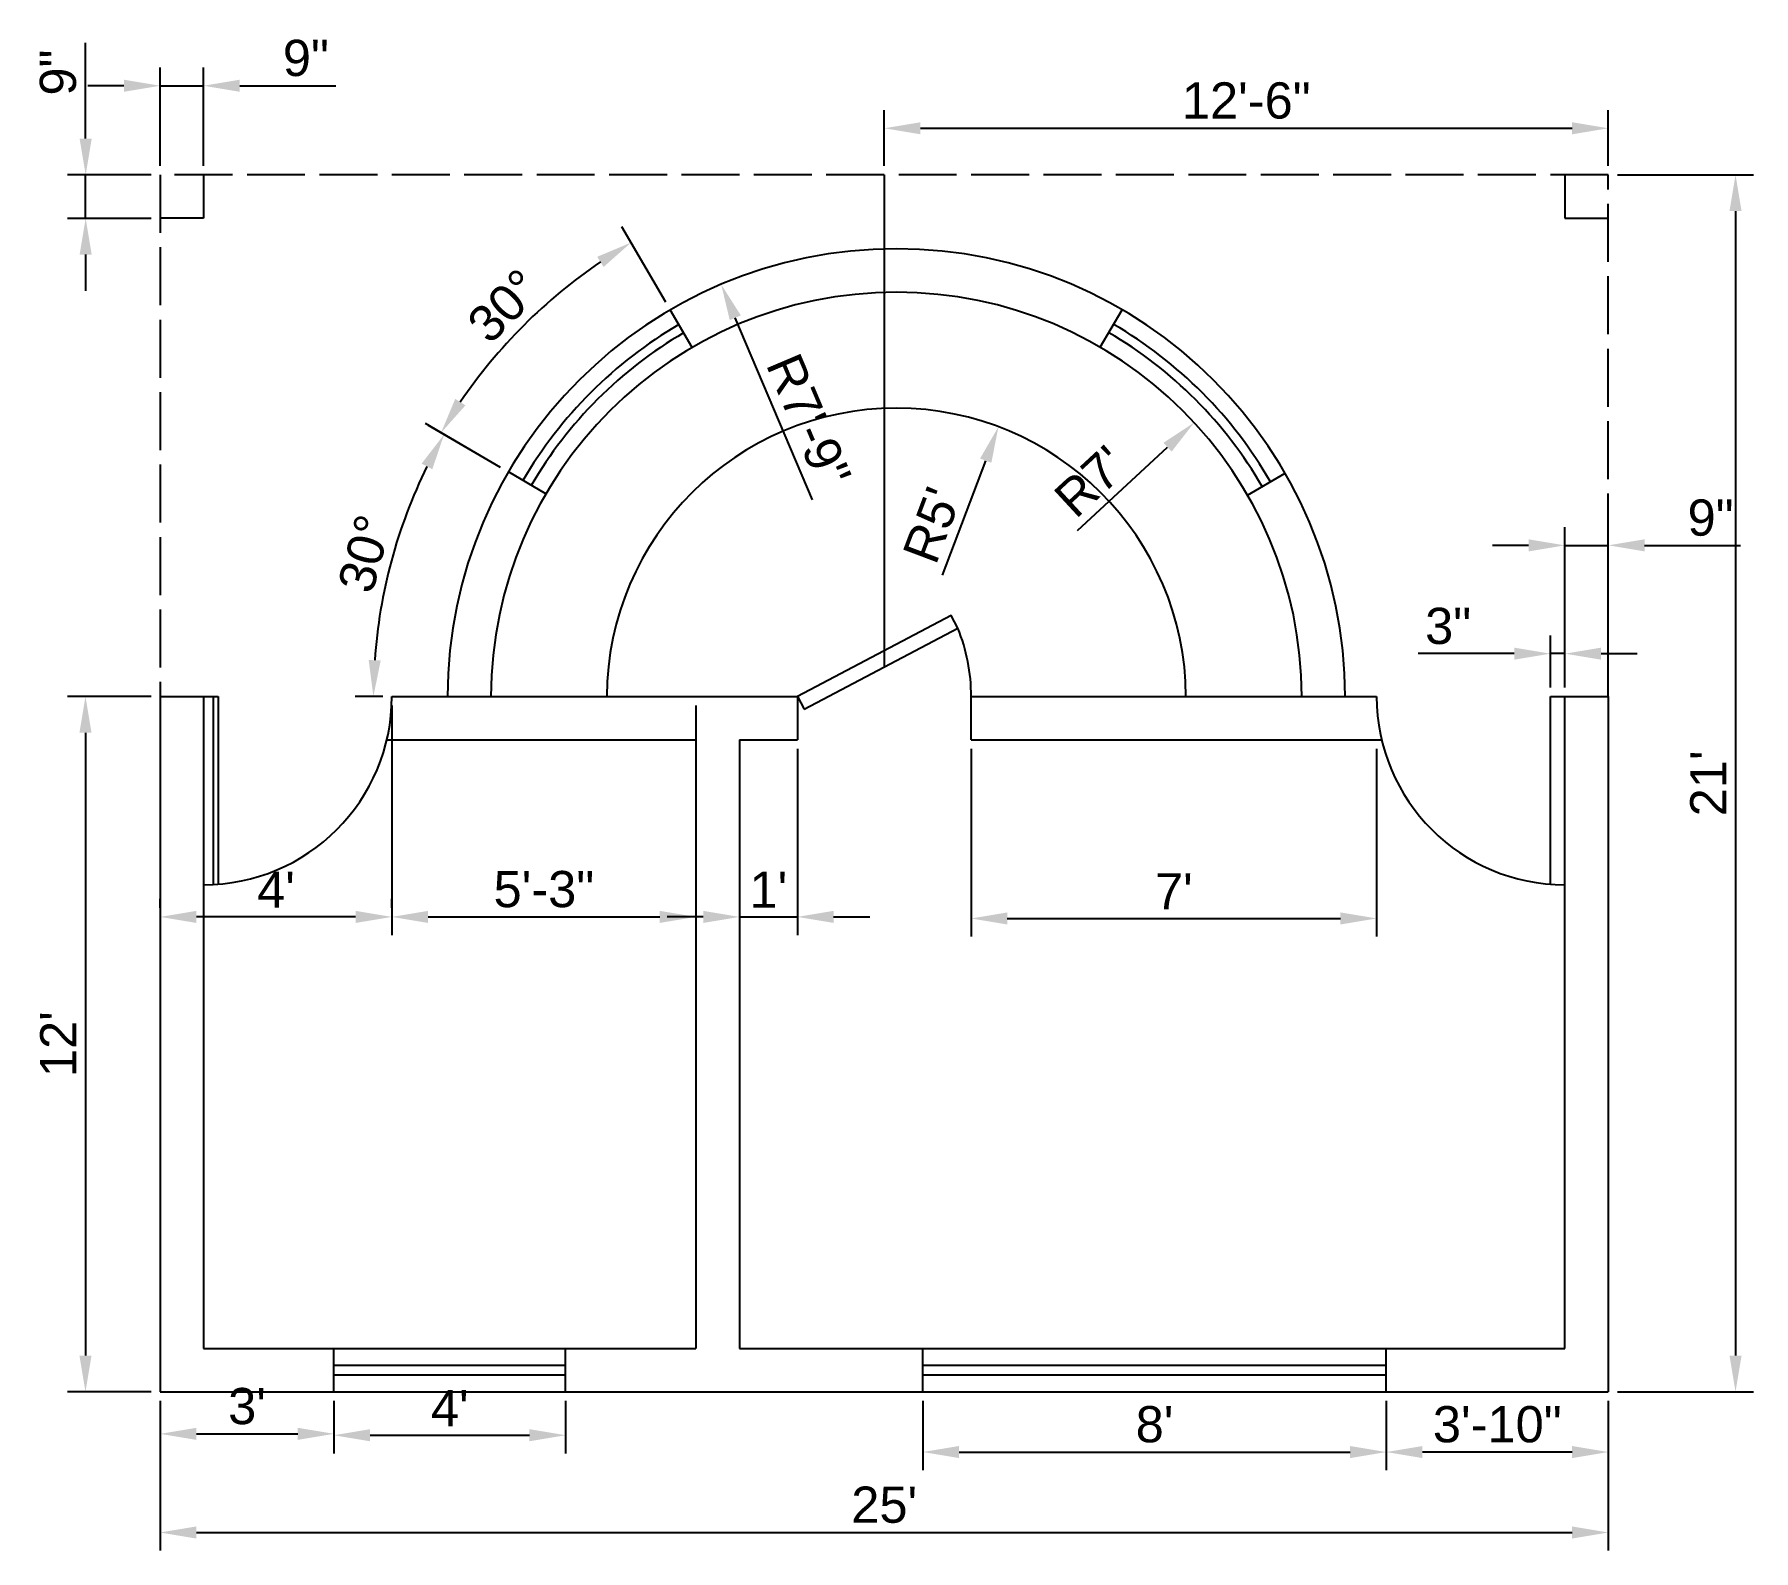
# Model space of a CAD drawing. Header units: millimetres. Extents: x 2278 to 2634, y 63 to 377.
import ezdxf

# ---------------------------------------------------------------- set-up
doc = ezdxf.new("R2010")
doc.units = ezdxf.units.MM
doc.linetypes.add('ACAD_ISO02W100', pattern=[15, 12, -3])
doc.styles.get("Standard").update_dxf_attribs({"font": 'arial.ttf'})
doc.dimstyles.new('ISO-25', dxfattribs={"dimscale": 3, "dimtxt": 2.5, "dimasz": 2.5, "dimexe": 1.25, "dimexo": 0.625, "dimtad": 1, "dimlunit": 3, "dimtxsty": 'Standard', "dimcen": 2.5, "dimadec": 0, "dimazin": 0, "dimtfac": 1, "dimtmove": 0, "dimatfit": 3, "dimfxl": 1, "dimarcsym": 0})

# ---------------------------------------------------------------- blocks, each defined once
blk = doc.blocks.new('*D2')
at = {"color": 0, "lineweight": -2, "transparency": 16777216}
for p, q in [((2605.9, 347.98), (2634.12, 347.98)), ((2630.37, 340.48), (2630.37, 103.48)), ((2605.9, 95.98), (2634.12, 95.98))]:
    blk.add_line(p, q, dxfattribs=at)
at = {"color": 0, "transparency": 16777216}
for points in [[(2629.12, 340.48), (2631.62, 340.48), (2630.37, 347.98)], [(2629.12, 103.48), (2631.62, 103.48), (2630.37, 95.98)]]:
    blk.add_solid(points, dxfattribs=at)
at = {"layer": 'Defpoints', "color": 0, "transparency": 16777216}
for p in [(2604.02, 347.98), (2604.02, 95.98), (2630.37, 95.98)]:
    blk.add_point(p, dxfattribs=at)
at = {"color": 0, "transparency": 16777216, "insert": (2624.73, 221.98), "char_height": 7.5, "attachment_point": 5, "rotation": 90}
blk.add_mtext("21'", dxfattribs=at)
blk = doc.blocks.new('*D3')
at = {"color": 0, "lineweight": -2, "transparency": 16777216}
for p, q in [((2304.02, 94.11), (2304.02, 63.11)), ((2604.02, 94.11), (2604.02, 63.11)), ((2311.52, 66.86), (2596.52, 66.86))]:
    blk.add_line(p, q, dxfattribs=at)
at = {"color": 0, "transparency": 16777216}
for points in [[(2311.52, 68.11), (2311.52, 65.61), (2304.02, 66.86)], [(2596.52, 68.11), (2596.52, 65.61), (2604.02, 66.86)]]:
    blk.add_solid(points, dxfattribs=at)
at = {"layer": 'Defpoints', "color": 0, "transparency": 16777216}
for p in [(2304.02, 95.98), (2604.02, 95.98), (2604.02, 66.86)]:
    blk.add_point(p, dxfattribs=at)
at = {"color": 0, "transparency": 16777216, "insert": (2454.02, 72.57), "char_height": 7.5, "attachment_point": 5}
blk.add_mtext("25'", dxfattribs=at)
blk = doc.blocks.new('*D4')
at = {"color": 0, "lineweight": -2, "transparency": 16777216}
for p, q in [((2304.02, 94.11), (2304.02, 83.54)), ((2340.02, 94.11), (2340.02, 83.54)), ((2311.52, 87.29), (2332.52, 87.29))]:
    blk.add_line(p, q, dxfattribs=at)
at = {"color": 0, "transparency": 16777216}
for points in [[(2311.52, 88.54), (2311.52, 86.04), (2304.02, 87.29)], [(2332.52, 88.54), (2332.52, 86.04), (2340.02, 87.29)]]:
    blk.add_solid(points, dxfattribs=at)
at = {"layer": 'Defpoints', "color": 0, "transparency": 16777216}
for p in [(2304.02, 95.98), (2340.02, 95.98), (2340.02, 87.29)]:
    blk.add_point(p, dxfattribs=at)
at = {"color": 0, "transparency": 16777216, "insert": (2322.02, 92.99), "char_height": 7.5, "attachment_point": 5}
blk.add_mtext("3'", dxfattribs=at)
blk = doc.blocks.new('*D5')
at = {"color": 0, "lineweight": -2, "transparency": 16777216}
for p, q in [((2340.02, 94.11), (2340.02, 83.25)), ((2388.02, 94.11), (2388.02, 83.25)), ((2347.52, 87), (2380.52, 87))]:
    blk.add_line(p, q, dxfattribs=at)
at = {"color": 0, "transparency": 16777216}
for points in [[(2347.52, 88.25), (2347.52, 85.75), (2340.02, 87)], [(2380.52, 88.25), (2380.52, 85.75), (2388.02, 87)]]:
    blk.add_solid(points, dxfattribs=at)
at = {"layer": 'Defpoints', "color": 0, "transparency": 16777216}
for p in [(2340.02, 95.98), (2388.02, 95.98), (2388.02, 87)]:
    blk.add_point(p, dxfattribs=at)
at = {"color": 0, "transparency": 16777216, "insert": (2364.02, 92.62), "char_height": 7.5, "attachment_point": 5}
blk.add_mtext("4'", dxfattribs=at)
blk = doc.blocks.new('*D6')
at = {"color": 0, "lineweight": -2, "transparency": 16777216}
for p, q in [((2462.02, 94.11), (2462.02, 79.77)), ((2558.02, 94.11), (2558.02, 79.77)), ((2469.52, 83.52), (2550.52, 83.52))]:
    blk.add_line(p, q, dxfattribs=at)
at = {"color": 0, "transparency": 16777216}
for points in [[(2469.52, 84.77), (2469.52, 82.27), (2462.02, 83.52)], [(2550.52, 84.77), (2550.52, 82.27), (2558.02, 83.52)]]:
    blk.add_solid(points, dxfattribs=at)
at = {"layer": 'Defpoints', "color": 0, "transparency": 16777216}
for p in [(2462.02, 95.98), (2558.02, 95.98), (2558.02, 83.52)]:
    blk.add_point(p, dxfattribs=at)
at = {"color": 0, "transparency": 16777216, "insert": (2510.02, 89.23), "char_height": 7.5, "attachment_point": 5}
blk.add_mtext("8'", dxfattribs=at)
blk = doc.blocks.new('*D7')
at = {"color": 0, "lineweight": -2, "transparency": 16777216}
for p, q in [((2558.02, 94.11), (2558.02, 79.77)), ((2604.02, 94.11), (2604.02, 79.77)), ((2596.52, 83.52), (2565.52, 83.52))]:
    blk.add_line(p, q, dxfattribs=at)
at = {"color": 0, "transparency": 16777216}
for points in [[(2565.52, 84.77), (2565.52, 82.27), (2558.02, 83.52)], [(2596.52, 84.77), (2596.52, 82.27), (2604.02, 83.52)]]:
    blk.add_solid(points, dxfattribs=at)
at = {"layer": 'Defpoints', "color": 0, "transparency": 16777216}
for p in [(2558.02, 95.98), (2604.02, 95.98), (2558.02, 83.52)]:
    blk.add_point(p, dxfattribs=at)
at = {"color": 0, "transparency": 16777216, "insert": (2581.02, 89.23), "char_height": 7.5, "attachment_point": 5}
blk.add_mtext('3\'-10"', dxfattribs=at)
blk = doc.blocks.new('*D8')
at = {"color": 0, "lineweight": -2, "transparency": 16777216}
for p, q in [((2592.02, 241.86), (2592.02, 252.59)), ((2595.02, 241.86), (2595.02, 252.59)), ((2584.52, 248.84), (2564.66, 248.84)), ((2595.02, 248.84), (2592.02, 248.84)), ((2602.52, 248.84), (2610.02, 248.84))]:
    blk.add_line(p, q, dxfattribs=at)
at = {"color": 0, "transparency": 16777216}
for points in [[(2584.52, 250.09), (2584.52, 247.59), (2592.02, 248.84)], [(2602.52, 250.09), (2602.52, 247.59), (2595.02, 248.84)]]:
    blk.add_solid(points, dxfattribs=at)
at = {"layer": 'Defpoints', "color": 0, "transparency": 16777216}
for p in [(2592.02, 248.84), (2592.02, 239.98), (2595.02, 239.98)]:
    blk.add_point(p, dxfattribs=at)
at = {"color": 0, "transparency": 16777216, "insert": (2570.84, 254.54), "char_height": 7.5, "attachment_point": 5}
blk.add_mtext('3"', dxfattribs=at)
blk = doc.blocks.new('*D9')
at = {"color": 0, "lineweight": -2, "transparency": 16777216}
for p, q in [((2595.02, 241.86), (2595.02, 275.02)), ((2604.02, 241.86), (2604.02, 275.02)), ((2587.52, 271.27), (2580.02, 271.27)), ((2595.02, 271.27), (2604.02, 271.27)), ((2611.52, 271.27), (2631.39, 271.27))]:
    blk.add_line(p, q, dxfattribs=at)
at = {"color": 0, "transparency": 16777216}
for points in [[(2587.52, 272.52), (2587.52, 270.02), (2595.02, 271.27)], [(2611.52, 272.52), (2611.52, 270.02), (2604.02, 271.27)]]:
    blk.add_solid(points, dxfattribs=at)
at = {"layer": 'Defpoints', "color": 0, "transparency": 16777216}
for p in [(2604.02, 271.27), (2595.02, 239.98), (2604.02, 239.98)]:
    blk.add_point(p, dxfattribs=at)
at = {"color": 0, "transparency": 16777216, "insert": (2625.21, 276.97), "char_height": 7.5, "attachment_point": 5}
blk.add_mtext('9"', dxfattribs=at)
blk = doc.blocks.new('*D11')
at = {"color": 0, "lineweight": -2, "transparency": 16777216}
for p, q in [((2472.02, 229.11), (2472.02, 190.26)), ((2556.02, 229.11), (2556.02, 190.26)), ((2479.52, 194.01), (2548.52, 194.01))]:
    blk.add_line(p, q, dxfattribs=at)
at = {"color": 0, "transparency": 16777216}
for points in [[(2479.52, 195.26), (2479.52, 192.76), (2472.02, 194.01)], [(2548.52, 195.26), (2548.52, 192.76), (2556.02, 194.01)]]:
    blk.add_solid(points, dxfattribs=at)
at = {"layer": 'Defpoints', "color": 0, "transparency": 16777216}
for p in [(2472.02, 230.98), (2556.02, 230.98), (2556.02, 194.01)]:
    blk.add_point(p, dxfattribs=at)
at = {"color": 0, "transparency": 16777216, "insert": (2514.02, 199.63), "char_height": 7.5, "attachment_point": 5}
blk.add_mtext("7'", dxfattribs=at)
blk = doc.blocks.new('*D12')
at = {"color": 0, "lineweight": -2, "transparency": 16777216}
for p, q in [((2424.02, 229.11), (2424.02, 190.58)), ((2436.02, 229.11), (2436.02, 190.58)), ((2416.52, 194.33), (2409.02, 194.33)), ((2424.02, 194.33), (2436.02, 194.33)), ((2443.52, 194.33), (2451.02, 194.33))]:
    blk.add_line(p, q, dxfattribs=at)
at = {"color": 0, "transparency": 16777216}
for points in [[(2416.52, 195.58), (2416.52, 193.08), (2424.02, 194.33)], [(2443.52, 195.58), (2443.52, 193.08), (2436.02, 194.33)]]:
    blk.add_solid(points, dxfattribs=at)
at = {"layer": 'Defpoints', "color": 0, "transparency": 16777216}
for p in [(2424.02, 230.98), (2436.02, 230.98), (2436.02, 194.33)]:
    blk.add_point(p, dxfattribs=at)
at = {"color": 0, "transparency": 16777216, "insert": (2430.02, 199.97), "char_height": 7.5, "attachment_point": 5}
blk.add_mtext("1'", dxfattribs=at)
blk = doc.blocks.new('*D13')
at = {"color": 0, "lineweight": -2, "transparency": 16777216}
for p, q in [((2352.02, 238.11), (2352.02, 190.58)), ((2415.02, 238.11), (2415.02, 190.58)), ((2359.52, 194.33), (2407.52, 194.33))]:
    blk.add_line(p, q, dxfattribs=at)
at = {"color": 0, "transparency": 16777216}
for points in [[(2359.52, 195.58), (2359.52, 193.08), (2352.02, 194.33)], [(2407.52, 195.58), (2407.52, 193.08), (2415.02, 194.33)]]:
    blk.add_solid(points, dxfattribs=at)
at = {"layer": 'Defpoints', "color": 0, "transparency": 16777216}
for p in [(2352.02, 239.98), (2415.02, 239.98), (2415.02, 194.33)]:
    blk.add_point(p, dxfattribs=at)
at = {"color": 0, "transparency": 16777216, "insert": (2383.52, 200.04), "char_height": 7.5, "attachment_point": 5}
blk.add_mtext('5\'-3"', dxfattribs=at)
blk = doc.blocks.new('*D14')
at = {"color": 0, "lineweight": -2, "transparency": 16777216}
for p, q in [((2304.02, 196.21), (2304.02, 198.08)), ((2352.02, 196.21), (2352.02, 198.08)), ((2344.52, 194.33), (2311.52, 194.33))]:
    blk.add_line(p, q, dxfattribs=at)
at = {"color": 0, "transparency": 16777216}
for points in [[(2311.52, 195.58), (2311.52, 193.08), (2304.02, 194.33)], [(2344.52, 195.58), (2344.52, 193.08), (2352.02, 194.33)]]:
    blk.add_solid(points, dxfattribs=at)
at = {"layer": 'Defpoints', "color": 0, "transparency": 16777216}
for p in [(2304.02, 194.33), (2304.02, 194.33), (2352.02, 194.33)]:
    blk.add_point(p, dxfattribs=at)
at = {"color": 0, "transparency": 16777216, "insert": (2328.02, 199.96), "char_height": 7.5, "attachment_point": 5}
blk.add_mtext("4'", dxfattribs=at)
blk = doc.blocks.new('*D15')
at = {"color": 0, "lineweight": -2, "transparency": 16777216}
for p, q in [((2302.15, 239.98), (2284.8, 239.98)), ((2288.55, 232.48), (2288.55, 103.48)), ((2302.15, 95.98), (2284.8, 95.98))]:
    blk.add_line(p, q, dxfattribs=at)
at = {"color": 0, "transparency": 16777216}
for points in [[(2287.3, 232.48), (2289.8, 232.48), (2288.55, 239.98)], [(2287.3, 103.48), (2289.8, 103.48), (2288.55, 95.98)]]:
    blk.add_solid(points, dxfattribs=at)
at = {"layer": 'Defpoints', "color": 0, "transparency": 16777216}
for p in [(2304.02, 239.98), (2288.55, 95.98), (2304.02, 95.98)]:
    blk.add_point(p, dxfattribs=at)
at = {"color": 0, "transparency": 16777216, "insert": (2282.91, 167.98), "char_height": 7.5, "attachment_point": 5, "rotation": 90}
blk.add_mtext("12'", dxfattribs=at)
blk = doc.blocks.new('*D16')
at = {"color": 0, "lineweight": -2, "transparency": 16777216}
for p, q in [((2454.02, 349.86), (2454.02, 361.38)), ((2604.02, 349.86), (2604.02, 361.38)), ((2461.52, 357.63), (2596.52, 357.63))]:
    blk.add_line(p, q, dxfattribs=at)
at = {"color": 0, "transparency": 16777216}
for points in [[(2461.52, 358.88), (2461.52, 356.38), (2454.02, 357.63)], [(2596.52, 358.88), (2596.52, 356.38), (2604.02, 357.63)]]:
    blk.add_solid(points, dxfattribs=at)
at = {"layer": 'Defpoints', "color": 0, "transparency": 16777216}
for p in [(2604.02, 357.63), (2454.02, 347.98), (2604.02, 347.98)]:
    blk.add_point(p, dxfattribs=at)
at = {"color": 0, "transparency": 16777216, "insert": (2529.02, 363.34), "char_height": 7.5, "attachment_point": 5}
blk.add_mtext('12\'-6"', dxfattribs=at)
blk = doc.blocks.new('*D17')
at = {"color": 0, "lineweight": -2, "transparency": 16777216}
for p, q in [((2304.02, 349.86), (2304.02, 370.19)), ((2313.02, 349.86), (2313.02, 370.19)), ((2296.52, 366.44), (2289.02, 366.44)), ((2304.02, 366.44), (2313.02, 366.44)), ((2320.52, 366.44), (2340.39, 366.44))]:
    blk.add_line(p, q, dxfattribs=at)
at = {"color": 0, "transparency": 16777216}
for points in [[(2296.52, 367.69), (2296.52, 365.19), (2304.02, 366.44)], [(2320.52, 367.69), (2320.52, 365.19), (2313.02, 366.44)]]:
    blk.add_solid(points, dxfattribs=at)
at = {"layer": 'Defpoints', "color": 0, "transparency": 16777216}
for p in [(2313.02, 366.44), (2304.02, 347.98), (2313.02, 347.98)]:
    blk.add_point(p, dxfattribs=at)
at = {"color": 0, "transparency": 16777216, "insert": (2334.21, 372.15), "char_height": 7.5, "attachment_point": 5}
blk.add_mtext('9"', dxfattribs=at)
blk = doc.blocks.new('*D18')
at = {"color": 0, "lineweight": -2, "transparency": 16777216}
for p, q in [((2288.59, 355.48), (2288.59, 375.35)), ((2302.15, 347.98), (2284.84, 347.98)), ((2288.59, 338.98), (2288.59, 347.98)), ((2302.15, 338.98), (2284.84, 338.98)), ((2288.59, 331.48), (2288.59, 323.98))]:
    blk.add_line(p, q, dxfattribs=at)
at = {"color": 0, "transparency": 16777216}
for points in [[(2287.34, 355.48), (2289.84, 355.48), (2288.59, 347.98)], [(2287.34, 331.48), (2289.84, 331.48), (2288.59, 338.98)]]:
    blk.add_solid(points, dxfattribs=at)
at = {"layer": 'Defpoints', "color": 0, "transparency": 16777216}
for p in [(2288.59, 347.98), (2304.02, 347.98), (2304.02, 338.98)]:
    blk.add_point(p, dxfattribs=at)
at = {"color": 0, "transparency": 16777216, "insert": (2282.89, 369.17), "char_height": 7.5, "attachment_point": 5, "rotation": 90}
blk.add_mtext('9"', dxfattribs=at)
blk = doc.blocks.new('*D19')
at = {"color": 0, "lineweight": -2, "transparency": 16777216}
blk.add_line((2466.11, 265.1), (2475.04, 288.8), dxfattribs=at)
at = {"color": 0, "transparency": 16777216}
blk.add_solid([(2473.87, 289.25), (2476.21, 288.36), (2477.68, 295.82)], dxfattribs=at)
at = {"layer": 'Defpoints', "color": 0, "transparency": 16777216}
for p in [(2477.68, 295.82), (2456.53, 239.67)]:
    blk.add_point(p, dxfattribs=at)
at = {"color": 0, "transparency": 16777216, "insert": (2463.93, 275.45), "char_height": 7.5, "attachment_point": 5, "rotation": 69.364}
blk.add_mtext("R5'", dxfattribs=at)
blk = doc.blocks.new('*D20')
at = {"color": 0, "lineweight": -2, "transparency": 16777216}
blk.add_line((2439.14, 280.71), (2423.17, 318.39), dxfattribs=at)
at = {"color": 0, "transparency": 16777216}
blk.add_solid([(2424.32, 318.88), (2422.02, 317.91), (2420.24, 325.3)], dxfattribs=at)
at = {"layer": 'Defpoints', "color": 0, "transparency": 16777216}
for p in [(2420.24, 325.3), (2456.53, 239.67)]:
    blk.add_point(p, dxfattribs=at)
at = {"color": 0, "transparency": 16777216, "insert": (2438.37, 297.14), "char_height": 7.5, "attachment_point": 5, "rotation": 292.9685}
blk.add_mtext('R7\'-9"', dxfattribs=at)
blk = doc.blocks.new('*D21')
at = {"color": 0, "lineweight": -2, "transparency": 16777216}
blk.add_line((2494.05, 274.35), (2512.72, 291.59), dxfattribs=at)
at = {"color": 0, "transparency": 16777216}
blk.add_solid([(2511.87, 292.51), (2513.56, 290.68), (2518.22, 296.68)], dxfattribs=at)
at = {"layer": 'Defpoints', "color": 0, "transparency": 16777216}
for p in [(2518.22, 296.68), (2456.53, 239.67)]:
    blk.add_point(p, dxfattribs=at)
at = {"color": 0, "transparency": 16777216, "insert": (2496.78, 284.53), "char_height": 7.5, "attachment_point": 5, "rotation": 42.7422}
blk.add_mtext("R7'", dxfattribs=at)
blk = doc.blocks.new('*D22')
at = {"color": 0, "lineweight": -2, "transparency": 16777216}
for p, q in [((2408.76, 321.64), (2399.69, 337.2)), ((2374.54, 287.41), (2358.97, 296.47))]:
    blk.add_line(p, q, dxfattribs=at)
blk.add_arc((2456.53, 239.67), 109.14, 124.1749, 145.856, dxfattribs=at)
at = {"color": 0, "transparency": 16777216}
for points in [[(2394.56, 331.02), (2395.89, 328.91), (2401.57, 333.96)], [(2367.27, 300.26), (2365.15, 301.6), (2362.21, 294.58)]]:
    blk.add_solid(points, dxfattribs=at)
at = {"layer": 'Defpoints', "color": 0, "transparency": 16777216}
for p in [(2386.25, 323.17), (2409.7, 320.02), (2414.23, 312.25), (2376.16, 286.46), (2383.94, 281.93)]:
    blk.add_point(p, dxfattribs=at)
at = {"color": 0, "transparency": 16777216, "insert": (2375.3, 320.86), "char_height": 7.5, "attachment_point": 5, "rotation": 45.0155}
blk.add_mtext('30°', dxfattribs=at)
blk = doc.blocks.new('*D23')
at = {"color": 0, "lineweight": -2, "transparency": 16777216}
for p, q in [((2374.54, 287.41), (2359.6, 296.1)), ((2350.15, 239.98), (2344.45, 239.98))]:
    blk.add_line(p, q, dxfattribs=at)
blk.add_arc((2456, 239.98), 107.8, 153.7813, 176.0128, dxfattribs=at)
at = {"color": 0, "transparency": 16777216}
for points in [[(2358.19, 288.2), (2360.4, 287.02), (2362.84, 294.22)], [(2349.71, 247.44), (2347.22, 247.52), (2348.2, 239.98)]]:
    blk.add_solid(points, dxfattribs=at)
at = {"layer": 'Defpoints', "color": 0, "transparency": 16777216}
for p in [(2376.16, 286.46), (2383.94, 281.93), (2354.79, 277.09), (2352.02, 239.98), (2436.02, 239.98)]:
    blk.add_point(p, dxfattribs=at)
at = {"color": 0, "transparency": 16777216, "insert": (2346.42, 269.56), "char_height": 7.5, "attachment_point": 5, "rotation": 74.8971}
blk.add_mtext('30°', dxfattribs=at)

msp = doc.modelspace()

# ---------------------------------------------------------------- linework, layer by layer
at = {"linetype": 'ACAD_ISO02W100'}
for p, q in [((2604.022, 347.984), (2304.022, 347.984)), ((2304.022, 347.984), (2304.022, 239.984)), ((2313.022, 347.984), (2313.022, 338.984)), ((2595.022, 347.984), (2595.022, 338.984)), ((2604.022, 239.984), (2604.022, 347.984)), ((2313.022, 338.984), (2304.022, 338.984)), ((2595.022, 338.984), (2604.022, 338.984))]:
    msp.add_line(p, q, dxfattribs=at)
for p, q in [((2454.022, 347.984), (2454.022, 246.081)), ((2304.022, 239.984), (2316.022, 239.984)), ((2304.022, 239.984), (2304.022, 95.984)), ((2313.022, 239.984), (2313.022, 104.984)), ((2315.022, 239.984), (2315.022, 201.035)), ((2316.022, 239.984), (2316.022, 201.099)), ((2352.022, 239.984), (2436.022, 239.984)), ((2436.022, 239.984), (2436.022, 230.984)), ((2472.022, 230.984), (2472.022, 239.984)), ((2472.022, 239.984), (2556.022, 239.984)), ((2592.022, 239.984), (2604.022, 239.984)), ((2592.022, 201.099), (2592.022, 239.984)), ((2595.022, 104.984), (2595.022, 239.984)), ((2604.022, 239.984), (2604.022, 95.984)), ((2350.969, 230.984), (2415.022, 230.984)), ((2415.022, 230.984), (2415.022, 104.984)), ((2424.022, 230.984), (2436.022, 230.984)), ((2424.022, 230.984), (2424.022, 104.984)), ((2472.022, 230.984), (2557.075, 230.984)), ((2313.022, 104.984), (2415.022, 104.984)), ((2340.022, 95.984), (2340.022, 104.984)), ((2388.022, 95.984), (2388.022, 104.984)), ((2424.022, 104.984), (2595.022, 104.984)), ((2462.022, 95.984), (2462.022, 104.984)), ((2558.022, 95.984), (2558.022, 104.984)), ((2340.022, 101.484), (2388.022, 101.484)), ((2462.022, 101.484), (2558.022, 101.484)), ((2340.022, 99.484), (2388.022, 99.484)), ((2462.022, 99.484), (2558.022, 99.484)), ((2304.022, 95.984), (2604.022, 95.984))]:
    msp.add_line(p, q)
at = {"color": 252, "true_color": 0x939598}
for p, q in [((2414.233, 312.245), (2409.701, 320.021)), ((2498.775, 312.28), (2503.301, 320.059)), ((2383.939, 281.934), (2376.161, 286.462)), ((2529.275, 281.682), (2537.068, 286.183))]:
    msp.add_line(p, q, dxfattribs=at)
msp.add_lwpolyline([(2437.421, 237.33), (2469.267, 254.117), (2467.868, 256.771), (2436.022, 239.984)], close=True)
for centre, radius, start, end in [((2456.534, 239.673), 93, 0.19118, 179.80882), ((2456.534, 239.673), 84, 0.21166, 179.78834), ((2456.534, 239.673), 89.5, 120.23675, 149.79416), ((2456.534, 239.673), 89.5, 120.23675, 149.79416), ((2456.534, 239.673), 89.5, 30.00673, 59.80969), ((2456.534, 239.673), 89.5, 30.00673, 59.80969), ((2456.534, 239.673), 87.5, 120.23675, 149.79416), ((2456.534, 239.673), 87.5, 30.00673, 59.80969), ((2456.534, 239.673), 60, 0.29633, 179.70367), ((2313.022, 239.984), 39, 270, 0), ((2595.022, 239.984), 39, 180, 270)]:
    msp.add_arc(centre, radius, start, end, dxfattribs=at)
msp.add_arc((2435.175, 240.137), 36.848, 359.76178, 22.29736)

# ---------------------------------------------------------------- dimensions: what is measured, and where the dimension line sits
for base, p1, p2, picture, middle in [((2288.594, 347.984), (2304.022, 338.984), (2304.022, 347.984), '*D18', (2282.889, 369.169)), ((2630.37, 95.984), (2604.022, 347.984), (2604.022, 95.984), '*D2', (2624.73, 221.984)), ((2288.55, 95.984), (2304.022, 239.984), (2304.022, 95.984), '*D15', (2282.91, 167.984))]:
    dim = msp.add_linear_dim(base=base, p1=p1, p2=p2, angle=90, dimstyle='ISO-25')
    dim.commit()
    dim.dimension.update_dxf_attribs({"geometry": picture, "text_midpoint": middle})
for base, p1, p2, picture, middle in [((2313.022, 366.445), (2304.022, 347.984), (2313.022, 347.984), '*D17', (2334.207, 372.149)), ((2604.022, 357.634), (2454.022, 347.984), (2604.022, 347.984), '*D16', (2529.022, 363.339)), ((2604.022, 271.266), (2595.022, 239.984), (2604.022, 239.984), '*D9', (2625.207, 276.971)), ((2592.022, 248.835), (2595.022, 239.984), (2592.022, 239.984), '*D8', (2570.84, 254.542)), ((2415.022, 194.333), (2352.022, 239.984), (2415.022, 239.984), '*D13', (2383.522, 200.04)), ((2436.022, 194.333), (2424.022, 230.984), (2436.022, 230.984), '*D12', (2430.022, 199.974)), ((2556.022, 194.006), (2472.022, 230.984), (2556.022, 230.984), '*D11', (2514.022, 199.631)), ((2304.022, 194.333), (2352.022, 194.333), (2304.022, 194.333), '*D14', (2328.022, 199.958)), ((2340.022, 87.287), (2304.022, 95.984), (2340.022, 95.984), '*D4', (2322.022, 92.993)), ((2388.022, 86.997), (2340.022, 95.984), (2388.022, 95.984), '*D5', (2364.022, 92.622)), ((2604.022, 66.863), (2304.022, 95.984), (2604.022, 95.984), '*D3', (2454.022, 72.567)), ((2558.022, 83.522), (2462.022, 95.984), (2558.022, 95.984), '*D6', (2510.022, 89.226)), ((2558.022, 83.522), (2604.022, 95.984), (2558.022, 95.984), '*D7', (2581.022, 89.228))]:
    dim = msp.add_linear_dim(base=base, p1=p1, p2=p2, dimstyle='ISO-25')
    dim.commit()
    dim.dimension.update_dxf_attribs({"geometry": picture, "text_midpoint": middle})
for base, line1, line2, picture, middle in [((2386.251, 323.168), ((2383.939, 281.934), (2376.161, 286.462)), ((2414.233, 312.245), (2409.701, 320.021)), '*D22', (2375.304, 320.859)), ((2354.793, 277.095), ((2352.022, 239.984), (2436.022, 239.984)), ((2383.939, 281.934), (2376.161, 286.462)), '*D23', (2346.417, 269.558))]:
    dim = msp.add_angular_dim_2l(base=base, line1=line1, line2=line2, dimstyle='ISO-25', dxfattribs=at)
    dim.commit()
    dim.dimension.update_dxf_attribs({"geometry": picture, "text_midpoint": middle})
for mpoint, picture, middle in [((2420.243, 325.3), '*D20', (2433.12, 294.917)), ((2518.224, 296.684), '*D21', (2500.598, 280.395)), ((2477.679, 295.824), '*D19', (2469.251, 273.443))]:
    dim = msp.add_radius_dim(center=(2456.534, 239.673), mpoint=mpoint, dimstyle='ISO-25', dxfattribs=at)
    dim.commit()
    dim.dimension.update_dxf_attribs({"geometry": picture, "text_midpoint": middle, "dimtype": 164})

doc.saveas('drawing.dxf')
